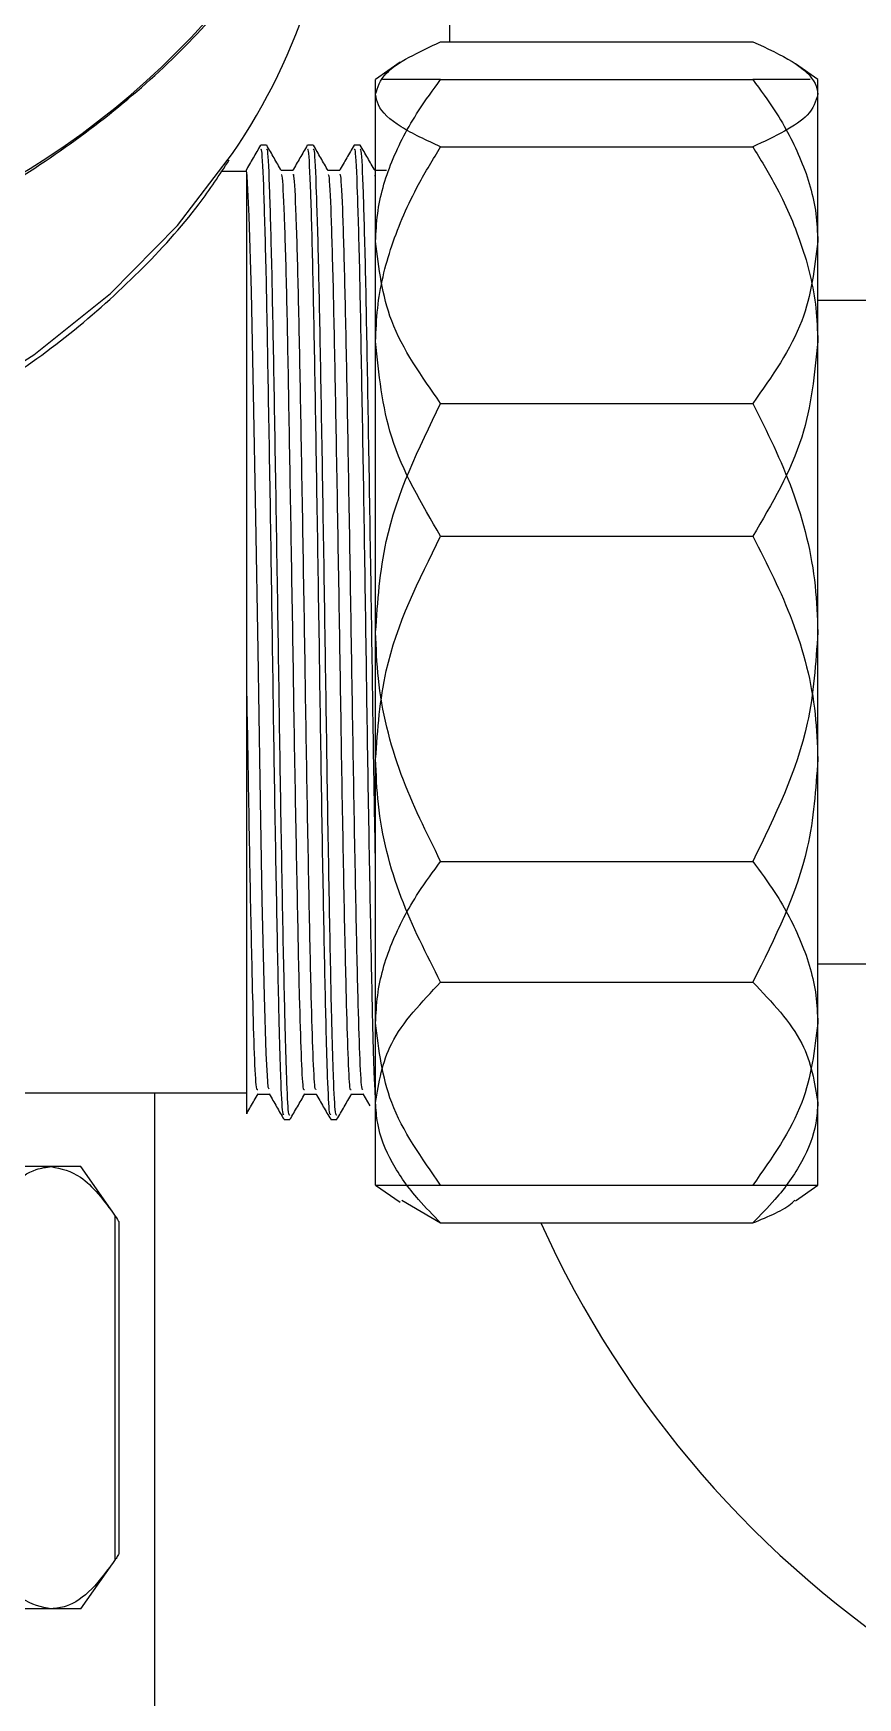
# Model space of a CAD drawing. Extents: x 150 to 4150, y 50 to 2920.
# Drawn here: x 1213.8 to 1269.7, y 1360.4 to 1473.3 of the extents above; entities that cross this region are included whole.
import ezdxf

# ---------------------------------------------------------------- set-up
doc = ezdxf.new("R2010")
doc.units = 0
doc.header["$LTSCALE"] = 10
doc.linetypes.add('SLD-KATı', pattern=[0])
doc.layers.get('0').update_dxf_attribs({"linetype": 'CONTINUOUS'})

msp = doc.modelspace()

# ---------------------------------------------------------------- linework, layer by layer
at = {"color": 7, "linetype": 'SLD-KATı'}
for p, q in [((1242.03, 1533.89), (1242.03, 1472.73)), ((1241.44, 1472.73), (1262.62, 1472.73)), ((1238.7, 1471.34), (1237.03, 1470.17)), ((1237.03, 1469.17), (1237.03, 1470.17)), ((1241.44, 1470.17), (1262.62, 1470.17)), ((1267.03, 1470.17), (1265.51, 1471.24)), ((1267.03, 1469.17), (1267.03, 1470.17)), ((1267.03, 1459.18), (1267.03, 1470.17)), ((1237.03, 1452.39), (1237.03, 1469.17)), ((1237.03, 1459.18), (1237.03, 1469.17)), ((1267.03, 1452.39), (1267.03, 1469.17)), ((1229.63, 1465.72), (1229.23, 1465.72)), ((1232.8, 1465.72), (1232.4, 1465.72)), ((1235.98, 1465.72), (1235.58, 1465.72)), ((1241.44, 1465.6), (1262.62, 1465.6)), ((1228.28, 1463.92), (1226.56, 1463.92)), ((1231.41, 1464), (1230.63, 1464)), ((1234.59, 1464), (1233.8, 1464)), ((1237.76, 1464), (1236.98, 1464)), ((1237.03, 1463.62), (1236.98, 1463.67)), ((1237.03, 1432.67), (1237.03, 1459.18)), ((1267.03, 1432.67), (1267.03, 1459.18)), ((1327.03, 1455.17), (1267.03, 1455.17)), ((1237.03, 1424.06), (1237.03, 1452.39)), ((1267.03, 1424.06), (1267.03, 1452.39)), ((1241.44, 1448.2), (1262.62, 1448.2)), ((1241.44, 1439.18), (1262.62, 1439.18)), ((1237.03, 1406.15), (1237.03, 1432.67)), ((1267.03, 1406.15), (1267.03, 1432.67)), ((1237.03, 1400.77), (1237.03, 1424.06)), ((1267.03, 1400.77), (1267.03, 1424.06)), ((1241.44, 1417.13), (1262.62, 1417.13)), ((1267.03, 1410.17), (1327.03, 1410.17)), ((1241.44, 1408.94), (1262.62, 1408.94)), ((1237.03, 1395.17), (1237.03, 1406.15)), ((1267.03, 1395.17), (1267.03, 1406.15)), ((1182.03, 1401.42), (1228.28, 1401.42)), ((1222.03, 1401.42), (1222.03, 1348.29)), ((1229.03, 1401.33), (1229.82, 1401.33)), ((1232.21, 1401.33), (1232.99, 1401.33)), ((1235.38, 1401.33), (1236.17, 1401.33)), ((1236.16, 1401.35), (1236.63, 1400.54)), ((1237.03, 1395.17), (1237.03, 1400.77)), ((1267.03, 1395.17), (1267.03, 1400.77)), ((1230.82, 1399.62), (1231.21, 1399.62)), ((1233.99, 1399.62), (1234.39, 1399.62)), ((1215.02, 1396.42), (1196.07, 1396.42)), ((1217.03, 1396.42), (1215.02, 1396.42)), ((1219.19, 1393.34), (1217.03, 1396.42)), ((1237.03, 1395.17), (1238.7, 1394)), ((1241.44, 1395.17), (1262.62, 1395.17)), ((1265.51, 1394.1), (1267.03, 1395.17)), ((1238.8, 1394.14), (1241.44, 1392.6)), ((1219.37, 1369.76), (1219.37, 1393.07)), ((1219.64, 1370.22), (1219.64, 1392.65)), ((1241.44, 1392.6), (1262.62, 1392.6)), ((1217.03, 1366.42), (1219.17, 1369.48)), ((1215.02, 1366.42), (1196.07, 1366.42)), ((1217.03, 1366.42), (1215.02, 1366.42))]:
    msp.add_line(p, q, dxfattribs=at)
at = {"color": 8, "linetype": 'SLD-KATı', "flags": 128}
msp.add_lwpolyline([(1109.53, 1487.73), (1109.61, 1485.59), (1110.43, 1479.8), (1112.11, 1474.11), (1114.63, 1468.63), (1117.95, 1463.42), (1122.04, 1458.55), (1126.83, 1454.1), (1132.25, 1450.13), (1138.23, 1446.69), (1144.69, 1443.83), (1151.53, 1441.59), (1158.65, 1440.01), (1165.97, 1439.1), (1173.37, 1438.88), (1180.75, 1439.35), (1188.01, 1440.5), (1195.04, 1442.33), (1201.75, 1444.79), (1208.05, 1447.86), (1213.83, 1451.5), (1219.04, 1455.65), (1223.58, 1460.26), (1227.32, 1465.14)], dxfattribs=at)
at = {"color": 7, "linetype": 'SLD-KATı', "flags": 128}
msp.add_lwpolyline([(1229.81, 1401.67), (1229.74, 1401.82), (1229.61, 1404.09), (1229.49, 1407.98), (1229.34, 1414.5), (1229.19, 1422.65), (1229.05, 1431.44), (1228.9, 1440.48), (1228.75, 1448.89), (1228.61, 1455.79), (1228.46, 1460.91), (1228.32, 1463.61), (1228.28, 1463.88), (1228.28, 1463.88)], dxfattribs=at)
at = {"color": 8, "linetype": 'SLD-KATı'}
msp.add_arc((1185.06, 1510.33), 54.29, 292.6503, 340.5464, dxfattribs=at)
at = {"color": 7, "linetype": 'SLD-KATı'}
for centre, radius, start, end in [((1193.18, 1488.48), 41.35, 325.6431, 359.4793), ((1312.03, 1421.42), 70, 204.3073, 237.6076)]:
    msp.add_arc(centre, radius, start, end, dxfattribs=at)
for points, knots in [([(1205.78, 1459.68), (1206.66, 1460.1), (1209.62, 1461.52), (1214.33, 1464.32), (1219.68, 1468.24), (1224.45, 1472.61), (1228.61, 1477.38), (1232.05, 1482.48), (1234.62, 1487.37), (1235.69, 1490.61), (1236.14, 1491.98)], [0, 0, 0, 0, 0.059568, 0.19949, 0.339451, 0.479328, 0.619059, 0.758578, 0.897818, 1, 1, 1, 1]), ([(1109.54, 1488.58), (1109.54, 1488.54), (1109.44, 1486.64), (1109.78, 1482.86), (1110.87, 1477.33), (1112.78, 1471.93), (1115.42, 1466.74), (1118.78, 1461.82), (1122.82, 1457.23), (1127.48, 1453.03), (1132.71, 1449.27), (1138.44, 1446), (1144.59, 1443.26), (1151.09, 1441.1), (1157.86, 1439.52), (1164.81, 1438.56), (1171.84, 1438.23), (1178.89, 1438.53), (1185.84, 1439.46), (1192.63, 1441), (1199.15, 1443.14), (1205.34, 1445.86), (1211.1, 1449.11), (1216.38, 1452.86), (1221.06, 1457.08), (1224.68, 1461.04), (1226.44, 1463.7), (1227.1, 1464.71)], [0, 0, 0, 0, 0.000815, 0.042717, 0.084625, 0.126556, 0.168552, 0.210637, 0.252817, 0.295085, 0.337424, 0.379815, 0.422241, 0.464688, 0.507149, 0.549617, 0.59209, 0.634569, 0.677056, 0.71955, 0.762051, 0.804559, 0.847066, 0.889563, 0.932034, 0.974461, 1, 1, 1, 1]), ([(1237.03, 1469.17), (1237.17, 1469.64), (1237.54, 1470.9), (1239.95, 1472.03), (1241.44, 1472.73)], [0, 0, 0, 0, 0.381418, 1, 1, 1, 1]), ([(1262.62, 1472.73), (1263.58, 1472.29), (1265.53, 1471.39), (1266.87, 1470.16), (1266.99, 1469.41), (1267.03, 1469.17)], [0, 0, 0, 0, 0.396747, 0.806752, 1, 1, 1, 1]), ([(1237.03, 1459.18), (1237.06, 1459.81), (1237.14, 1461.64), (1238.02, 1464.65), (1239.61, 1467.67), (1240.93, 1469.47), (1241.44, 1470.17)], [0, 0, 0, 0, 0.163835, 0.47463, 0.794389, 1, 1, 1, 1]), ([(1241.44, 1470.17), (1240.45, 1470.17), (1238.61, 1470.17), (1237.85, 1470.17), (1237.5, 1470.17)], [0, 0, 0, 0, 0.542284, 1, 1, 1, 1]), ([(1262.62, 1470.17), (1263.13, 1469.47), (1264.43, 1467.7), (1266.02, 1464.68), (1266.92, 1461.67), (1267, 1459.81), (1267.03, 1459.18)], [0, 0, 0, 0, 0.205613, 0.517011, 0.836164, 1, 1, 1, 1]), ([(1266.52, 1470.17), (1266.46, 1470.17), (1266.08, 1470.17), (1264.2, 1470.17), (1262.62, 1470.17)], [0, 0, 0, 0, 0.154074, 1, 1, 1, 1]), ([(1241.44, 1465.6), (1240.48, 1466.04), (1238.53, 1466.95), (1237.19, 1468.17), (1237.07, 1468.93), (1237.03, 1469.17)], [0, 0, 0, 0, 0.396747, 0.806752, 1, 1, 1, 1]), ([(1267.03, 1469.17), (1266.89, 1468.69), (1266.52, 1467.44), (1264.11, 1466.3), (1262.62, 1465.6)], [0, 0, 0, 0, 0.381426, 1, 1, 1, 1]), ([(1229.22, 1465.71), (1229.05, 1465.42), (1228.72, 1464.85), (1228.39, 1464.28), (1228.22, 1463.99)], [0, 0, 0, 0, 0.500004, 1, 1, 1, 1]), ([(1230.63, 1463.99), (1230.47, 1464.27), (1230.14, 1464.85), (1229.81, 1465.42), (1229.64, 1465.71)], [0, 0, 0, 0, 0.499996, 1, 1, 1, 1]), ([(1232.39, 1465.71), (1232.23, 1465.42), (1231.9, 1464.85), (1231.56, 1464.28), (1231.4, 1463.99)], [0, 0, 0, 0, 0.500009, 1, 1, 1, 1]), ([(1233.81, 1463.99), (1233.64, 1464.27), (1233.31, 1464.85), (1232.98, 1465.42), (1232.82, 1465.71)], [0, 0, 0, 0, 0.499996, 1, 1, 1, 1]), ([(1235.57, 1465.71), (1235.4, 1465.42), (1235.07, 1464.85), (1234.74, 1464.28), (1234.57, 1463.99)], [0, 0, 0, 0, 0.5, 1, 1, 1, 1]), ([(1236.98, 1463.99), (1236.82, 1464.27), (1236.49, 1464.85), (1236.16, 1465.42), (1235.99, 1465.71)], [0, 0, 0, 0, 0.499996, 1, 1, 1, 1]), ([(1230.8, 1399.97), (1230.78, 1399.95), (1230.71, 1399.9), (1230.6, 1402.27), (1230.47, 1406.62), (1230.34, 1413.28), (1230.18, 1421.88), (1230.04, 1431.41), (1229.9, 1441.04), (1229.74, 1449.95), (1229.61, 1457.47), (1229.45, 1462.79), (1229.33, 1465.58), (1229.25, 1465.43), (1229.23, 1465.38)], [0, 0, 0, 0, 0.048388, 0.127271, 0.204722, 0.297357, 0.391386, 0.483336, 0.576777, 0.67047, 0.762295, 0.856218, 0.949246, 1, 1, 1, 1]), ([(1231.21, 1399.94), (1231.18, 1399.91), (1231.11, 1399.84), (1231, 1402.26), (1230.87, 1406.63), (1230.73, 1413.27), (1230.58, 1421.88), (1230.44, 1431.41), (1230.29, 1441.04), (1230.14, 1449.95), (1230, 1457.47), (1229.85, 1462.79), (1229.73, 1465.58), (1229.65, 1465.43), (1229.63, 1465.38)], [0, 0, 0, 0, 0.056359, 0.13458, 0.211383, 0.303242, 0.396484, 0.487664, 0.580322, 0.67323, 0.764286, 0.857423, 0.949671, 1, 1, 1, 1]), ([(1233.98, 1399.97), (1233.95, 1399.95), (1233.89, 1399.9), (1233.77, 1402.27), (1233.65, 1406.62), (1233.51, 1413.28), (1233.36, 1421.88), (1233.22, 1431.41), (1233.07, 1441.04), (1232.92, 1449.95), (1232.78, 1457.47), (1232.63, 1462.79), (1232.5, 1465.58), (1232.43, 1465.43), (1232.4, 1465.38)], [0, 0, 0, 0, 0.048388, 0.127271, 0.204722, 0.297357, 0.391386, 0.483336, 0.576777, 0.67047, 0.762295, 0.856218, 0.949246, 1, 1, 1, 1]), ([(1234.39, 1399.94), (1234.36, 1399.91), (1234.29, 1399.84), (1234.17, 1402.26), (1234.04, 1406.63), (1233.91, 1413.27), (1233.76, 1421.88), (1233.62, 1431.41), (1233.47, 1441.04), (1233.32, 1449.95), (1233.18, 1457.47), (1233.02, 1462.79), (1232.9, 1465.58), (1232.83, 1465.43), (1232.8, 1465.38)], [0, 0, 0, 0, 0.056359, 0.13458, 0.211383, 0.303242, 0.396484, 0.487664, 0.580322, 0.67323, 0.764286, 0.857423, 0.949671, 1, 1, 1, 1]), ([(1237.03, 1401.02), (1237, 1401.46), (1236.93, 1402.57), (1236.82, 1406.7), (1236.69, 1413.25), (1236.53, 1421.89), (1236.39, 1431.41), (1236.25, 1441.04), (1236.09, 1449.95), (1235.96, 1457.47), (1235.8, 1462.79), (1235.68, 1465.58), (1235.6, 1465.43), (1235.58, 1465.38)], [0, 0, 0, 0, 0.053814, 0.137784, 0.238216, 0.34016, 0.439849, 0.541155, 0.642734, 0.742288, 0.844116, 0.944974, 1, 1, 1, 1]), ([(1237.03, 1416.47), (1237, 1418.31), (1236.91, 1422.89), (1236.79, 1431.44), (1236.64, 1441.03), (1236.49, 1449.96), (1236.35, 1457.47), (1236.2, 1462.79), (1236.08, 1465.58), (1236, 1465.43), (1235.98, 1465.38)], [0, 0, 0, 0, 0.091798, 0.22901, 0.368446, 0.50826, 0.645285, 0.785442, 0.924263, 1, 1, 1, 1]), ([(1237.03, 1452.39), (1237.06, 1453.15), (1237.14, 1455.34), (1238.02, 1458.96), (1239.61, 1462.6), (1240.93, 1464.76), (1241.44, 1465.6)], [0, 0, 0, 0, 0.163831, 0.474632, 0.794389, 1, 1, 1, 1]), ([(1262.62, 1465.6), (1263.13, 1464.76), (1264.43, 1462.64), (1266.02, 1459), (1266.92, 1455.38), (1267, 1453.15), (1267.03, 1452.39)], [0, 0, 0, 0, 0.205613, 0.517011, 0.836168, 1, 1, 1, 1]), ([(1228.28, 1429.97), (1228.28, 1430.5), (1228.28, 1433.15), (1228.28, 1437.6), (1228.28, 1443.08), (1228.28, 1447.93), (1228.28, 1452.33), (1228.28, 1456.19), (1228.28, 1459.34), (1228.28, 1462.5), (1228.28, 1463.34), (1228.28, 1463.88)], [0, 0, 0, 0, 0.032322, 0.162246, 0.269692, 0.377136, 0.484582, 0.592026, 0.699471, 0.806916, 1, 1, 1, 1]), ([(1232.21, 1401.64), (1232.18, 1401.61), (1232.11, 1401.54), (1231.99, 1403.84), (1231.86, 1407.98), (1231.73, 1414.28), (1231.57, 1422.44), (1231.43, 1431.48), (1231.28, 1440.6), (1231.13, 1449.06), (1231, 1456.19), (1230.84, 1461.21), (1230.72, 1463.81), (1230.65, 1463.7), (1230.63, 1463.67)], [0, 0, 0, 0, 0.057302, 0.136191, 0.213647, 0.306289, 0.400325, 0.492281, 0.585729, 0.679429, 0.77126, 0.86519, 0.958225, 1, 1, 1, 1]), ([(1232.99, 1401.67), (1232.96, 1401.65), (1232.9, 1401.61), (1232.78, 1403.85), (1232.66, 1407.98), (1232.52, 1414.28), (1232.37, 1422.44), (1232.23, 1431.48), (1232.08, 1440.6), (1231.93, 1449.06), (1231.79, 1456.18), (1231.64, 1461.22), (1231.51, 1463.86), (1231.44, 1463.73), (1231.41, 1463.68)], [0, 0, 0, 0, 0.048083, 0.127028, 0.204538, 0.297246, 0.391349, 0.48337, 0.576884, 0.670651, 0.762547, 0.856543, 0.949645, 1, 1, 1, 1]), ([(1235.38, 1401.64), (1235.35, 1401.61), (1235.28, 1401.54), (1235.16, 1403.84), (1235.04, 1407.98), (1234.9, 1414.28), (1234.75, 1422.44), (1234.61, 1431.48), (1234.46, 1440.6), (1234.31, 1449.06), (1234.17, 1456.19), (1234.02, 1461.21), (1233.9, 1463.81), (1233.83, 1463.7), (1233.81, 1463.67)], [0, 0, 0, 0, 0.057302, 0.136191, 0.213647, 0.306289, 0.400325, 0.492281, 0.585729, 0.679429, 0.77126, 0.86519, 0.958225, 1, 1, 1, 1]), ([(1236.16, 1401.67), (1236.14, 1401.65), (1236.07, 1401.61), (1235.96, 1403.85), (1235.83, 1407.98), (1235.69, 1414.28), (1235.54, 1422.44), (1235.4, 1431.48), (1235.25, 1440.6), (1235.1, 1449.06), (1234.96, 1456.18), (1234.81, 1461.22), (1234.69, 1463.86), (1234.61, 1463.73), (1234.59, 1463.68)], [0, 0, 0, 0, 0.048083, 0.127028, 0.204538, 0.297246, 0.391349, 0.48337, 0.576884, 0.670651, 0.762547, 0.856543, 0.949645, 1, 1, 1, 1]), ([(1241.44, 1448.2), (1240.15, 1450.03), (1237.7, 1453.5), (1237.25, 1457.36), (1237.03, 1459.18)], [0, 0, 0, 0, 0.527504, 1, 1, 1, 1]), ([(1267.03, 1459.18), (1266.81, 1457.36), (1266.36, 1453.5), (1263.91, 1450.03), (1262.62, 1448.2)], [0, 0, 0, 0, 0.472496, 1, 1, 1, 1]), ([(1241.44, 1439.18), (1240.15, 1441.38), (1237.7, 1445.55), (1237.25, 1450.2), (1237.03, 1452.39)], [0, 0, 0, 0, 0.527511, 1, 1, 1, 1]), ([(1267.03, 1452.39), (1266.81, 1450.2), (1266.36, 1445.55), (1263.91, 1441.38), (1262.62, 1439.18)], [0, 0, 0, 0, 0.472489, 1, 1, 1, 1]), ([(1237.03, 1432.67), (1237.17, 1434.75), (1237.54, 1440.2), (1239.95, 1445.14), (1241.44, 1448.2)], [0, 0, 0, 0, 0.381419, 1, 1, 1, 1]), ([(1262.62, 1448.2), (1263.58, 1446.27), (1265.53, 1442.34), (1266.87, 1436.99), (1266.99, 1433.72), (1267.03, 1432.67)], [0, 0, 0, 0, 0.3967468, 0.8067524, 1, 1, 1, 1]), ([(1237.03, 1424.06), (1237.17, 1426.08), (1237.54, 1431.39), (1239.95, 1436.2), (1241.44, 1439.18)], [0, 0, 0, 0, 0.38142, 1, 1, 1, 1]), ([(1262.62, 1439.18), (1263.58, 1437.3), (1265.53, 1433.47), (1266.87, 1428.27), (1266.99, 1425.08), (1267.03, 1424.06)], [0, 0, 0, 0, 0.3967466, 0.8067532, 1, 1, 1, 1]), ([(1241.44, 1417.13), (1240.48, 1419.07), (1238.53, 1423), (1237.19, 1428.34), (1237.07, 1431.62), (1237.03, 1432.67)], [0, 0, 0, 0, 0.396746, 0.806752, 1, 1, 1, 1]), ([(1267.03, 1432.67), (1266.89, 1430.59), (1266.52, 1425.13), (1264.11, 1420.19), (1262.62, 1417.13)], [0, 0, 0, 0, 0.381419, 1, 1, 1, 1]), ([(1229.03, 1401.64), (1229, 1401.61), (1228.93, 1401.54), (1228.81, 1403.84), (1228.69, 1407.98), (1228.55, 1414.28), (1228.41, 1421.99), (1228.32, 1427.5), (1228.28, 1429.97)], [0, 0, 0, 0, 0.12007, 0.285374, 0.447674, 0.641796, 0.838838, 1, 1, 1, 1]), ([(1228.28, 1400.06), (1228.28, 1400.04), (1228.28, 1399.89), (1228.28, 1400.48), (1228.28, 1401.87), (1228.28, 1404.24), (1228.28, 1407.36), (1228.28, 1411.22), (1228.28, 1415.64), (1228.28, 1420.52), (1228.28, 1425.34), (1228.28, 1428.54), (1228.28, 1429.97)], [0, 0, 0, 0, 0.008801, 0.123427, 0.238054, 0.35097, 0.463882, 0.576871, 0.689858, 0.800379, 0.910901, 1, 1, 1, 1]), ([(1241.44, 1408.94), (1240.48, 1410.82), (1238.53, 1414.65), (1237.19, 1419.85), (1237.07, 1423.04), (1237.03, 1424.06)], [0, 0, 0, 0, 0.3967466, 0.8067532, 1, 1, 1, 1]), ([(1267.03, 1424.06), (1266.89, 1422.04), (1266.52, 1416.73), (1264.11, 1411.92), (1262.62, 1408.94)], [0, 0, 0, 0, 0.38142, 1, 1, 1, 1]), ([(1237.03, 1406.15), (1237.06, 1406.78), (1237.14, 1408.61), (1238.02, 1411.62), (1239.61, 1414.64), (1240.93, 1416.43), (1241.44, 1417.13)], [0, 0, 0, 0, 0.163835, 0.47463, 0.794389, 1, 1, 1, 1]), ([(1262.62, 1417.13), (1263.13, 1416.43), (1264.43, 1414.67), (1266.02, 1411.65), (1266.92, 1408.64), (1267, 1406.78), (1267.03, 1406.15)], [0, 0, 0, 0, 0.205613, 0.517011, 0.836164, 1, 1, 1, 1]), ([(1237.03, 1400.77), (1237.25, 1402.13), (1237.7, 1405), (1240.15, 1407.58), (1241.44, 1408.94)], [0, 0, 0, 0, 0.472493, 1, 1, 1, 1]), ([(1262.62, 1408.94), (1263.91, 1407.58), (1266.36, 1405), (1266.81, 1402.13), (1267.03, 1400.77)], [0, 0, 0, 0, 0.527507, 1, 1, 1, 1]), ([(1241.44, 1395.17), (1240.15, 1397), (1237.7, 1400.47), (1237.25, 1404.33), (1237.03, 1406.15)], [0, 0, 0, 0, 0.527511, 1, 1, 1, 1]), ([(1267.03, 1406.15), (1266.81, 1404.33), (1266.36, 1400.47), (1263.91, 1397), (1262.62, 1395.17)], [0, 0, 0, 0, 0.472489, 1, 1, 1, 1]), ([(1228.3, 1400.05), (1228.38, 1400.19), (1228.63, 1400.63), (1228.88, 1401.06), (1229.05, 1401.35)], [0, 0, 0, 0, 0.338553, 1, 1, 1, 1]), ([(1229.81, 1401.35), (1229.98, 1401.06), (1230.31, 1400.49), (1230.64, 1399.91), (1230.8, 1399.63)], [0, 0, 0, 0, 0.5, 1, 1, 1, 1]), ([(1231.23, 1399.63), (1231.39, 1399.91), (1231.72, 1400.49), (1232.06, 1401.06), (1232.22, 1401.35)], [0, 0, 0, 0, 0.500004, 1, 1, 1, 1]), ([(1232.99, 1401.35), (1233.15, 1401.06), (1233.48, 1400.49), (1233.81, 1399.91), (1233.98, 1399.63)], [0, 0, 0, 0, 0.500004, 1, 1, 1, 1]), ([(1234.4, 1399.63), (1234.57, 1399.91), (1234.9, 1400.49), (1235.23, 1401.06), (1235.4, 1401.35)], [0, 0, 0, 0, 0.500004, 1, 1, 1, 1]), ([(1241.44, 1392.6), (1240.93, 1393.13), (1239.63, 1394.44), (1238.04, 1396.68), (1237.14, 1398.92), (1237.06, 1400.3), (1237.03, 1400.77)], [0, 0, 0, 0, 0.2056165, 0.5170123, 0.8361672, 1, 1, 1, 1]), ([(1267.03, 1400.77), (1267, 1400.3), (1266.92, 1398.95), (1266.04, 1396.71), (1264.45, 1394.46), (1263.13, 1393.13), (1262.62, 1392.6)], [0, 0, 0, 0, 0.163832, 0.474631, 0.794385, 1, 1, 1, 1]), ([(1210.68, 1393.07), (1211.2, 1393.79), (1212.27, 1395.23), (1213.76, 1396.27), (1214.68, 1396.38), (1215.02, 1396.42)], [0, 0, 0, 0, 0.3824063, 0.7746503, 1, 1, 1, 1]), ([(1215.02, 1396.42), (1215.69, 1396.28), (1217.2, 1395.97), (1218.6, 1394.11), (1219.37, 1393.07)], [0, 0, 0, 0, 0.444638, 1, 1, 1, 1]), ([(1237.03, 1395.17), (1237.17, 1395.17), (1237.54, 1395.17), (1239.95, 1395.17), (1241.44, 1395.17)], [0, 0, 0, 0, 0.381419, 1, 1, 1, 1]), ([(1262.62, 1395.17), (1263.58, 1395.17), (1265.53, 1395.17), (1266.87, 1395.17), (1266.99, 1395.17), (1267.03, 1395.17)], [0, 0, 0, 0, 0.396746, 0.806755, 1, 1, 1, 1]), ([(1262.62, 1392.6), (1263.68, 1393.04), (1264.88, 1393.53), (1265.42, 1394.08), (1265.48, 1394.14)], [0, 0, 0, 0, 0.887466, 1, 1, 1, 1]), ([(1219.37, 1393.07), (1219.47, 1392.91), (1219.63, 1392.67), (1219.61, 1392.65), (1219.6, 1392.65)], [0, 0, 0, 0, 0.667603, 1, 1, 1, 1]), ([(1215.02, 1366.42), (1214.35, 1366.55), (1212.84, 1366.86), (1211.45, 1368.73), (1210.68, 1369.76)], [0, 0, 0, 0, 0.444648, 1, 1, 1, 1]), ([(1219.37, 1369.76), (1218.84, 1369.05), (1217.77, 1367.6), (1216.29, 1366.56), (1215.36, 1366.46), (1215.02, 1366.42)], [0, 0, 0, 0, 0.382416, 0.77465, 1, 1, 1, 1]), ([(1219.63, 1370.22), (1219.61, 1370.18), (1219.59, 1370.1), (1219.43, 1369.86), (1219.37, 1369.76)], [0, 0, 0, 0, 0.586658, 1, 1, 1, 1])]:
    msp.add_open_spline(points, degree=3, knots=knots, dxfattribs=at)

doc.saveas('drawing.dxf')
